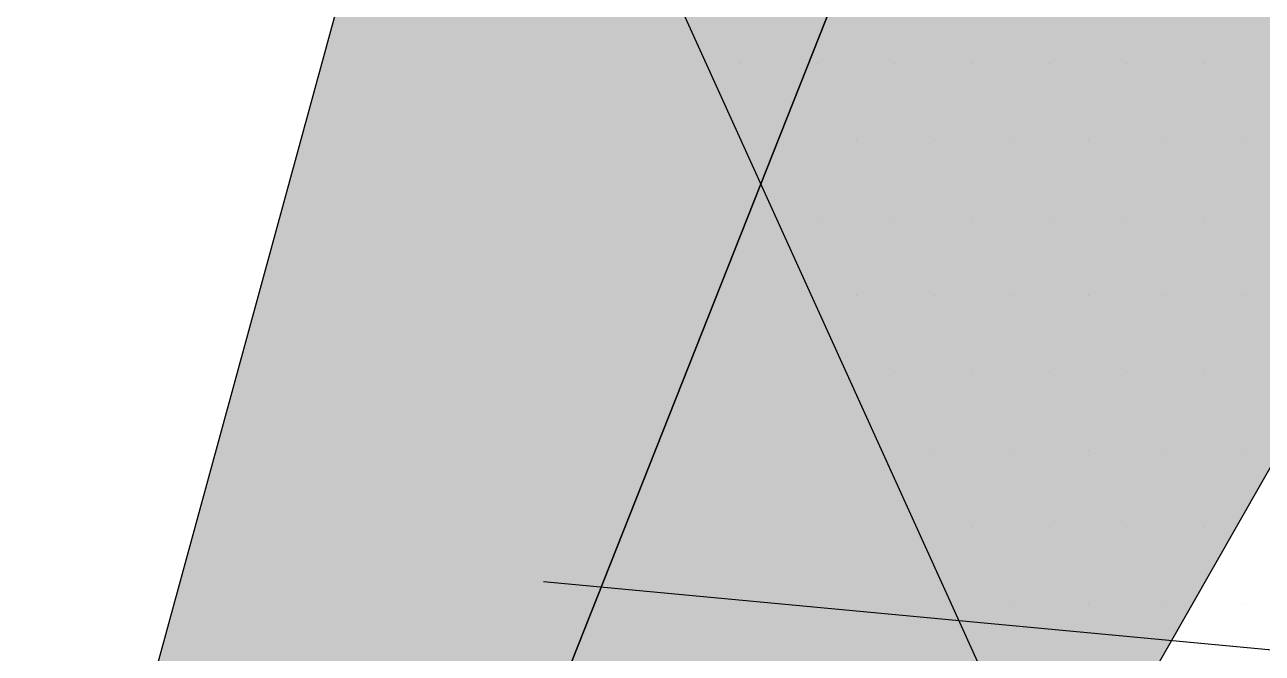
# Model space of a CAD drawing. Header units: millimetres. Extents: x 0 to 345, y 0 to 297.
# Drawn here: x 256.518 to 257.399, y 126.876 to 127.323 of the extents above; entities that cross this region are included whole.
import ezdxf

# ---------------------------------------------------------------- set-up
doc = ezdxf.new("R2010")
doc.units = ezdxf.units.MM
doc.header["$LTSCALE"] = 2
doc.linetypes.add('CACHEX2', pattern=[0.75, 0.5, -0.25])
for name, color, linetype in [('CALQUE_7', 4, 'Continuous'), ('CARTOUCHE', 7, 'Continuous'), ('rosace', 7, 'Continuous')]:
    doc.layers.add(name, color=color, linetype=linetype)

# ---------------------------------------------------------------- blocks, each defined once
blk = doc.blocks.new('A$C715108E3')
at = {"layer": 'CALQUE_7', "color": 131}
for p, q in [((-12.8134, -23.5138), (-12.8134, -23.5138)), ((-12.7722, -23.5138), (-12.7722, -23.5138)), ((-12.6802, -23.5138), (-12.6802, -23.5138)), ((-12.5889, -23.5138), (-12.5889, -23.5138)), ((-12.4971, -23.5138), (-12.4971, -23.5138)), ((-12.4053, -23.5138), (-12.4053, -23.5138)), ((-12.3136, -23.5138), (-12.3136, -23.5138)), ((-12.2216, -23.5138), (-12.2216, -23.5138)), ((-12.7722, -23.6054), (-12.7722, -23.6054)), ((-12.7265, -23.6054), (-12.7265, -23.6054)), ((-12.6345, -23.6054), (-12.6345, -23.6054)), ((-12.5424, -23.6054), (-12.5424, -23.6054)), ((-12.4514, -23.6054), (-12.4514, -23.6054)), ((-12.3593, -23.6054), (-12.3593, -23.6054)), ((-12.2673, -23.6054), (-12.2673, -23.6054)), ((-12.1762, -23.6054), (-12.1762, -23.6054)), ((-12.7302, -23.6976), (-12.7302, -23.6976)), ((-12.6802, -23.6976), (-12.6802, -23.6976)), ((-12.5889, -23.6976), (-12.5889, -23.6976)), ((-12.4971, -23.6976), (-12.4971, -23.6976)), ((-12.4053, -23.6976), (-12.4053, -23.6976)), ((-12.3136, -23.6976), (-12.3136, -23.6976)), ((-12.2216, -23.6976), (-12.2216, -23.6976)), ((-12.6884, -23.7891), (-12.6884, -23.7891)), ((-12.6345, -23.7891), (-12.6345, -23.7891)), ((-12.5424, -23.7891), (-12.5424, -23.7891)), ((-12.4514, -23.7891), (-12.4514, -23.7891)), ((-12.3593, -23.7891), (-12.3593, -23.7891)), ((-12.2673, -23.7891), (-12.2673, -23.7891)), ((-12.1762, -23.7891), (-12.1762, -23.7891)), ((-12.6472, -23.8804), (-12.6472, -23.8804)), ((-12.5889, -23.8804), (-12.5889, -23.8804)), ((-12.4971, -23.8804), (-12.4971, -23.8804)), ((-12.4053, -23.8804), (-12.4053, -23.8804)), ((-12.3136, -23.8804), (-12.3136, -23.8804)), ((-12.2216, -23.8804), (-12.2216, -23.8804)), ((-12.605, -23.973), (-12.605, -23.973)), ((-12.5424, -23.973), (-12.5424, -23.973)), ((-12.4514, -23.973), (-12.4514, -23.973)), ((-12.3593, -23.973), (-12.3593, -23.973)), ((-12.2673, -23.973), (-12.2673, -23.973)), ((-12.1762, -23.973), (-12.1762, -23.973)), ((-12.5638, -24.0642), (-12.5638, -24.0642)), ((-12.4971, -24.0642), (-12.4971, -24.0642)), ((-12.4053, -24.0642), (-12.4053, -24.0642)), ((-12.3136, -24.0642), (-12.3136, -24.0642)), ((-12.2216, -24.0642), (-12.2216, -24.0642)), ((-12.522, -24.1555), (-12.522, -24.1555)), ((-12.4514, -24.1555), (-12.4514, -24.1555)), ((-12.3593, -24.1555), (-12.3593, -24.1555)), ((-12.2673, -24.1555), (-12.2673, -24.1555)), ((-12.1762, -24.1555), (-12.1762, -24.1555))]:
    blk.add_line(p, q, dxfattribs=at)
blk.add_lwpolyline([(-15.4563, -23.799), (-13.7331, -21.4856), (-11.9601, -25.3945), (-11.4761, -25.5469), (-10.7095, -25.798), (-10.0926, -25.8741), (-9.9674, -25.8741), (-12.5584, -19.9248), (-11.816, -18.9068), (-10.4959, -20.6166), (-9.7792, -22.2122), (-8.7979, -20.9179), (-8.1187, -22.4645), (-6.9489, -21.0191), (-7.6382, -19.3811), (-6.116, -17.2939)], dxfattribs=at)
blk = doc.blocks.new('A$C581E6685')
at = {"layer": 'rosace'}
for color, points in [(40, [(-39.8519, 24.2064), (-46.2303, 8.0935), (-42.1559, 23.0023)]), (32, [(-39.8519, 24.2064), (-38.5844, 21.5046), (-46.2303, 8.0935)])]:
    blk.add_hatch(color=color, dxfattribs=at).paths.add_polyline_path(points)
at = {"layer": 'rosace', "color": 40}
blk.add_lwpolyline([(-39.8519, 24.2064), (-46.2303, 8.0935), (-42.1559, 23.0023)], close=True, dxfattribs=at)
at = {"layer": 'rosace', "color": 32}
blk.add_lwpolyline([(-39.8519, 24.2064), (-38.584, 21.5046), (-46.2303, 8.0935)], close=True, dxfattribs=at)
at = {"layer": 'rosace', "color": 32, "linetype": 'CACHEX2', "ltscale": 1.5}
blk.add_ellipse((-38.0538, 23.8138), major_axis=(-19.0311, -3.534), ratio=0.590567, dxfattribs=at)
at = {"layer": 'rosace', "color": 32}
blk.add_ellipse((-37.6144, 23.8499), major_axis=(-13.5768, -4.2839), ratio=0.791971, dxfattribs=at)
at = {"layer": 'CARTOUCHE'}
blk.add_blockref('A$C715108E3', (-31.6739, 36.3189), dxfattribs=at)

msp = doc.modelspace()

# ---------------------------------------------------------------- linework, layer by layer
at = {"layer": 'CARTOUCHE'}
msp.add_rational_spline([(246.42479, 143.85479), (246.42479, 132.96363), (246.42479, 122.07247), (246.42479, 118.23247), (250.26479, 118.23247), (295.80406, 118.23247), (341.34333, 118.23247), (345.18333, 118.23247), (345.18333, 122.07247), (345.18333, 132.96363), (345.18333, 143.85479), (345.18333, 147.69479), (341.34333, 147.69479), (295.80406, 147.69479), (250.26479, 147.69479), (246.42479, 147.69479), (246.42479, 143.85479)], [1, 1, 1, 0.707106781187, 1, 1, 1, 0.707106781187, 1, 1, 1, 0.707106781187, 1, 1, 1, 0.707106781187, 1], degree=2, knots=[0, 0, 0, 1, 1, 2.570796, 2.570796, 3.570796, 3.570796, 5.141593, 5.141593, 6.141593, 6.141593, 7.712389, 7.712389, 8.712389, 8.712389, 10.283185, 10.283185, 10.283185], dxfattribs=at)

# ---------------------------------------------------------------- block references
at = {"layer": 'CARTOUCHE', "xscale": 0.6000000000000015, "yscale": 0.6000000000000015, "zscale": 0.6000000000000015}
msp.add_blockref('A$C581E6685', (283.69553, 119.61304), dxfattribs=at)

doc.saveas('drawing.dxf')
